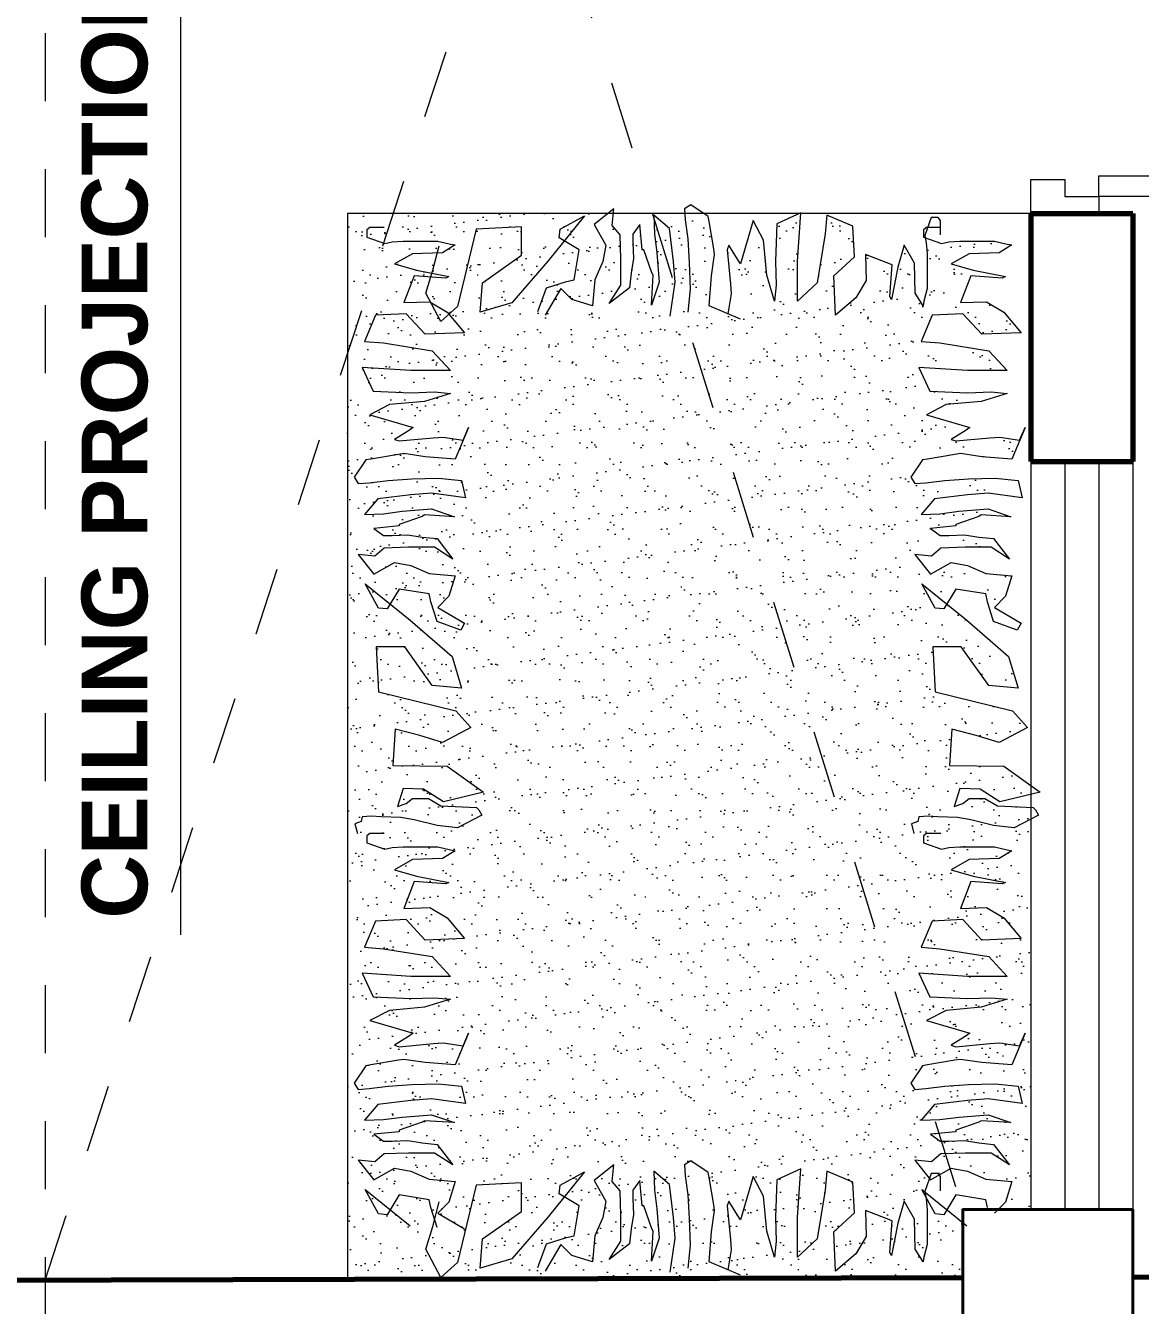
# Model space of a CAD drawing. Header units: millimetres. Extents: x 565 to 912, y 163 to 192.
# Drawn here: x 580.077 to 581.718, y 182.056 to 183.938 of the extents above; entities that cross this region are included whole.
import ezdxf

# ---------------------------------------------------------------- set-up
doc = ezdxf.new("R2010")
doc.units = ezdxf.units.MM
doc.header["$LTSCALE"] = 0.0125
doc.linetypes.add('DASHED2', pattern=[9.525, 6.35, -3.175])
for name, color, linetype, lineweight in [('COLUMNAS', 162, 'Continuous', 40), ('COTAS', 9, 'Continuous', 9), ('EQUIPO', 2, 'Continuous', 15), ('MURO ALTO', 40, 'Continuous', 70), ('PLANTAS', 114, 'Continuous', 5), ('proy', 254, 'Continuous', 0), ('PROYECCCIONES', 9, 'DASHED2', 9)]:
    doc.layers.add(name, color=color, linetype=linetype, lineweight=lineweight)
doc.styles.add('ARIAL', font='arial.ttf')
doc.styles.add('op', font='romab___.ttf')
doc.dimstyles.new('ISO-25', dxfattribs={"dimtxt": 0.12, "dimasz": 0.15, "dimexe": 0.02, "dimexo": 0.1055, "dimgap": 0.05, "dimtad": 2, "dimtih": 1, "dimtoh": 1, "dimzin": 4, "dimdsep": 46, "dimtxsty": 'ARIAL', "dimblk": 'ARCHTICK', "dimcen": 2.5, "dimdle": 0.03, "dimclrd": 1, "dimclre": 2, "dimclrt": 256, "dimadec": 0, "dimazin": 0, "dimtfac": 1, "dimtmove": 0, "dimatfit": 0, "dimldrblk": 'ARCHTICK', "dimfxl": 0, "dimlwd": 13, "dimlwe": 9, "dimarcsym": 0})

# ---------------------------------------------------------------- blocks, each defined once
blk = doc.blocks.new('P1.0m')
at = {"layer": 'EQUIPO'}
blk.add_lwpolyline([(0.025, 0), (0.055, 0), (0.055, 0.9), (0.025, 0.9)], close=True, dxfattribs=at)
for points in [[(0, -0.1), (0.05, -0.1), (0.05, -0.05), (0.025, -0.05), (0.025, 0), (0, 0)], [(1, -0.1), (0.95, -0.1), (0.95, -0.05), (0.975, -0.05), (0.975, 0), (1, 0)]]:
    blk.add_lwpolyline(points, dxfattribs=at)
at = {"layer": 'EQUIPO', "color": 252}
blk.add_arc((0.065, -0.01), 0.9101, 0.6296, 90.6296, dxfattribs=at)
blk = doc.blocks.new('_ARCHTICK')
at = {"color": 0, "linetype": 'ByBlock', "const_width": 0.15}
blk.add_lwpolyline([(-0.5, -0.5), (0.5, 0.5)], dxfattribs=at)
blk = doc.blocks.new('*D84')
at = {"layer": 'COTAS', "color": 1, "lineweight": 13, "transparency": 16777216}
blk.add_line((581.9231, 183.6922), (581.9231, 183.2672), dxfattribs=at)
at = {"layer": 'COTAS', "color": 2, "lineweight": 9, "transparency": 16777216}
for p, q in [((581.8118, 183.6622), (581.9431, 183.6622)), ((581.8118, 183.2972), (581.9431, 183.2972))]:
    blk.add_line(p, q, dxfattribs=at)
at = {"layer": 'Defpoints', "color": 0, "transparency": 16777216}
for p in [(581.7063, 183.6622), (581.7063, 183.2972), (581.9231, 183.2972)]:
    blk.add_point(p, dxfattribs=at)
at = {"layer": 'COTAS', "color": 1, "lineweight": 13, "transparency": 16777216, "xscale": 0.15, "yscale": 0.15, "zscale": 0.15}
for p, rotation in [((581.9231, 183.6622), 90), ((581.9231, 183.2972), 270)]:
    blk.add_blockref('_ARCHTICK', p, dxfattribs=dict(at, rotation=rotation))
at = {"layer": 'COTAS', "transparency": 16777216, "insert": (582.0916, 183.4797), "char_height": 0.12, "attachment_point": 5, "style": 'ARIAL'}
blk.add_mtext('.37', dxfattribs=at)

msp = doc.modelspace()

# ---------------------------------------------------------------- hatches: boundary and pattern name
at = {"layer": 'PLANTAS'}
h = msp.add_hatch(dxfattribs=at)
h.set_pattern_fill('AR-SAND', color=256, scale=0.001, style=0)
h.paths.add_polyline_path([(581.4518, 182.8166), (581.48198, 182.81544), (581.51099, 182.79685), (581.55626, 182.80751), (581.55626, 182.8208), (581.5168, 182.84915), (581.43671, 182.85031), (581.44019, 182.90378), (581.47617, 182.89448), (581.50983, 182.88402), (581.55162, 182.9061), (581.52956, 182.93051), (581.41582, 182.95841), (581.41234, 183.02466), (581.43207, 183.02466), (581.45412, 183.02466), (581.49475, 182.9677), (581.53769, 182.96422), (581.52376, 183.01071), (581.46225, 183.06418), (581.433, 183.08781), (581.42859, 183.08045), (581.41582, 183.08161), (581.39609, 183.11764), (581.433, 183.08781), (581.446, 183.10951), (581.4901, 183.10253), (581.49242, 183.09091), (581.50171, 183.06185), (581.53653, 183.04907), (581.54233, 183.05953), (581.50287, 183.08277), (581.51912, 183.09904), (581.5284, 183.12927), (581.4901, 183.13275), (581.46341, 183.14437), (581.43903, 183.14902), (581.40886, 183.13159), (581.38564, 183.16065), (581.41002, 183.15832), (581.42395, 183.16995), (581.45993, 183.17111), (581.49823, 183.17111), (581.52492, 183.15367), (581.50171, 183.18389), (581.47966, 183.18622), (581.45877, 183.1897), (581.43555, 183.18854), (581.42279, 183.18854), (581.40886, 183.199), (581.446, 183.20249), (581.446, 183.20481), (581.47966, 183.21644), (581.48314, 183.21876), (581.5272, 183.21594), (581.49354, 183.22756), (581.45059, 183.22408), (581.42274, 183.22059), (581.39488, 183.21943), (581.41461, 183.24267), (581.46336, 183.24849), (581.49354, 183.25081), (581.54345, 183.24384), (581.53764, 183.26941), (581.50398, 183.27289), (581.46452, 183.27173), (581.4297, 183.26941), (581.40185, 183.26592), (581.3856, 183.26476), (581.37979, 183.27406), (581.3972, 183.29963), (581.40417, 183.30079), (581.44479, 183.30776), (581.45292, 183.30893), (581.48425, 183.30428), (581.52836, 183.30079), (581.54018, 183.32865), (581.51095, 183.33333), (581.49586, 183.33217), (581.44595, 183.32752), (581.43899, 183.32985), (581.45988, 183.34263), (581.46684, 183.34728), (581.40301, 183.36588), (581.43202, 183.38099), (581.48309, 183.38564), (581.52139, 183.39726), (581.49818, 183.39959), (581.46336, 183.39842), (581.40765, 183.40075), (581.3914, 183.43562), (581.46336, 183.43097), (581.52139, 183.43097), (581.4947, 183.46003), (581.42274, 183.47165), (581.39488, 183.47397), (581.41113, 183.51233), (581.4564, 183.51465), (581.48425, 183.48443), (581.54229, 183.48676), (581.51675, 183.51698), (581.49122, 183.53209), (581.45292, 183.53093), (581.468, 183.57044), (581.51443, 183.56696), (581.51907, 183.56928), (581.47149, 183.57858), (581.43899, 183.58788), (581.46568, 183.60299), (581.50979, 183.60415), (581.52836, 183.61577), (581.52139, 183.61694), (581.50282, 183.62159), (581.49238, 183.62159), (581.47613, 183.62159), (581.45175, 183.62159), (581.43551, 183.62042), (581.42506, 183.6181), (581.40094, 183.6265), (581.40258, 183.61916), (581.40374, 183.60291), (581.40374, 183.57854), (581.40374, 183.56229), (581.40374, 183.55184), (581.39909, 183.53327), (581.39793, 183.52631), (581.38631, 183.54488), (581.38514, 183.58898), (581.37003, 183.61568), (581.36073, 183.58318), (581.35144, 183.53559), (581.34911, 183.54024), (581.3526, 183.58666), (581.31308, 183.60175), (581.31424, 183.56345), (581.29913, 183.53791), (581.26891, 183.51238), (581.26659, 183.57041), (581.29681, 183.59827), (581.29448, 183.64353), (581.25613, 183.65978), (581.2538, 183.63193), (581.24218, 183.55997), (581.21312, 183.53327), (581.21312, 183.5913), (581.2177, 183.66223), (581.21556, 183.66223), (581.1829, 183.64702), (581.18058, 183.5913), (581.18174, 183.55648), (581.17941, 183.53327), (581.16779, 183.57157), (581.16314, 183.62264), (581.14803, 183.65166), (581.12944, 183.58782), (581.12479, 183.59479), (581.112, 183.61568), (581.10968, 183.60871), (581.11433, 183.55881), (581.11549, 183.54372), (581.1108, 183.51448), (581.08294, 183.52631), (581.08643, 183.57041), (581.09108, 183.60175), (581.08992, 183.60987), (581.08294, 183.6505), (581.08178, 183.65746), (581.07477, 183.66223), (581.00148, 183.66223), (581.00274, 183.63193), (581.00623, 183.60407), (581.00972, 183.56113), (580.9981, 183.52747), (581.00092, 183.57153), (580.99859, 183.57501), (580.98697, 183.60867), (580.98464, 183.60867), (580.98116, 183.64581), (580.9707, 183.63188), (580.9707, 183.61911), (580.97186, 183.5959), (580.96837, 183.57501), (580.96605, 183.55296), (580.93583, 183.52974), (580.95326, 183.55644), (580.95326, 183.59474), (580.9521, 183.63072), (580.94048, 183.64465), (580.94215, 183.66223), (580.5509, 183.66223), (580.5509, 182.09469), (581.45626, 182.09715), (581.45626, 182.17815), (581.433, 182.19694), (581.42859, 182.18958), (581.41582, 182.19074), (581.40243, 182.21519), (581.40258, 182.21317), (581.40192, 182.21612), (581.39609, 182.22677), (581.4002, 182.22345), (581.40701, 182.24303), (581.38564, 182.26978), (581.41002, 182.26745), (581.42395, 182.27907), (581.45993, 182.28024), (581.49823, 182.28024), (581.52492, 182.2628), (581.50171, 182.29302), (581.47966, 182.29535), (581.45877, 182.29883), (581.43555, 182.29767), (581.42279, 182.29767), (581.40886, 182.30813), (581.446, 182.31162), (581.446, 182.31394), (581.47966, 182.32557), (581.48314, 182.32789), (581.5272, 182.32507), (581.49354, 182.33669), (581.45059, 182.33321), (581.42274, 182.32972), (581.39488, 182.32856), (581.41461, 182.3518), (581.46336, 182.35761), (581.49354, 182.35994), (581.54345, 182.35296), (581.53764, 182.37854), (581.50398, 182.38202), (581.46452, 182.38086), (581.4297, 182.37854), (581.40185, 182.37505), (581.3856, 182.37389), (581.37979, 182.38318), (581.3972, 182.40876), (581.40417, 182.40992), (581.44479, 182.41689), (581.45292, 182.41805), (581.48425, 182.4134), (581.52836, 182.40992), (581.54018, 182.43778), (581.53996, 182.43781), (581.54809, 182.45641), (581.52836, 182.40992), (581.48425, 182.4134), (581.45292, 182.41805), (581.44479, 182.41689), (581.40417, 182.40992), (581.3972, 182.40876), (581.37979, 182.38318), (581.3856, 182.37389), (581.40185, 182.37505), (581.4297, 182.37854), (581.46452, 182.38086), (581.50398, 182.38202), (581.53764, 182.37854), (581.54345, 182.35296), (581.49354, 182.35994), (581.46336, 182.35761), (581.41461, 182.3518), (581.39488, 182.32856), (581.42274, 182.32972), (581.45059, 182.33321), (581.49354, 182.33669), (581.5272, 182.32507), (581.48314, 182.32789), (581.47966, 182.32557), (581.446, 182.31394), (581.446, 182.31162), (581.40886, 182.30813), (581.42279, 182.29767), (581.43555, 182.29767), (581.45877, 182.29883), (581.47966, 182.29535), (581.50171, 182.29302), (581.52492, 182.2628), (581.49823, 182.28024), (581.45993, 182.28024), (581.42395, 182.27907), (581.41002, 182.26745), (581.38564, 182.26978), (581.40701, 182.24303), (581.40955, 182.25031), (581.42001, 182.25031), (581.42166, 182.24812), (581.43903, 182.25815), (581.46341, 182.2535), (581.4901, 182.24188), (581.5284, 182.23839), (581.51912, 182.20817), (581.50811, 182.19715), (581.55626, 182.19715), (581.55626, 182.78886), (581.50751, 182.79103), (581.48894, 182.80149), (581.46573, 182.80149), (581.45644, 182.79452), (581.44368, 182.78987)])

# ---------------------------------------------------------------- linework, layer by layer
at = {"layer": 'COLUMNAS'}
msp.add_lwpolyline([(581.45626, 181.94715), (581.70626, 181.94715), (581.70626, 182.19715), (581.45626, 182.19715)], close=True, dxfattribs=at)
at = {"layer": 'MURO ALTO'}
for p, q in [((581.55626, 183.66223), (581.70626, 183.66223)), ((581.55626, 183.66223), (581.55626, 183.29715)), ((581.70626, 183.66223), (581.70626, 183.29715)), ((581.55626, 183.29715), (581.70626, 183.29715)), ((581.70626, 182.09783), (586.20626, 182.11006)), ((578.95626, 182.09036), (581.45626, 182.09715))]:
    msp.add_line(p, q, dxfattribs=at)
at = {"layer": 'PLANTAS'}
for p, q in [((580.9428, 183.66902), (580.91374, 183.64581)), ((580.94048, 183.64465), (580.9428, 183.66902)), ((581.05621, 183.67487), (581.04691, 183.66907)), ((581.04691, 183.66907), (581.04807, 183.65282)), ((581.08178, 183.65746), (581.05621, 183.67487)), ((580.8998, 183.65857), (580.84633, 183.59242)), ((580.86376, 183.63884), (580.8998, 183.65857)), ((580.91374, 183.64581), (580.93118, 183.61563)), ((580.98116, 183.64581), (580.9707, 183.63188)), ((580.98464, 183.60867), (580.98116, 183.64581)), ((581.02483, 183.64005), (581.00158, 183.65978)), ((581.00158, 183.65978), (581.00274, 183.63193)), ((581.04807, 183.65282), (581.05156, 183.62496)), ((581.08294, 183.6505), (581.08178, 183.65746)), ((581.08992, 183.60987), (581.08294, 183.6505)), ((581.14803, 183.65166), (581.12944, 183.58782)), ((581.16314, 183.62264), (581.14803, 183.65166)), ((581.1829, 183.64702), (581.18058, 183.5913)), ((581.21777, 183.66326), (581.1829, 183.64702)), ((581.21312, 183.5913), (581.21777, 183.66326)), ((581.25613, 183.65978), (581.2538, 183.63193)), ((581.29448, 183.64353), (581.25613, 183.65978)), ((581.40955, 183.6563), (581.40025, 183.62961)), ((581.42001, 183.6563), (581.40955, 183.6563)), ((581.4235, 183.65166), (581.42001, 183.6563)), ((581.4235, 183.63077), (581.4235, 183.65166)), ((580.74056, 183.63884), (580.71266, 183.5251)), ((580.80681, 183.64233), (580.74056, 183.63884)), ((580.80681, 183.62259), (580.80681, 183.64233)), ((580.8626, 183.62608), (580.86376, 183.63884)), ((580.9521, 183.63072), (580.94048, 183.64465)), ((580.95326, 183.59474), (580.9521, 183.63072)), ((580.9707, 183.63188), (580.9707, 183.61911)), ((581.00274, 183.63193), (581.00623, 183.60407)), ((581.03064, 183.5913), (581.02483, 183.64005)), ((581.2538, 183.63193), (581.24218, 183.55997)), ((581.29681, 183.59827), (581.29448, 183.64353)), ((581.40025, 183.62961), (581.40258, 183.61916)), ((580.67663, 183.57849), (580.68593, 183.61447)), ((580.80681, 183.60054), (580.80681, 183.62259)), ((580.89166, 183.60867), (580.8626, 183.62608)), ((580.88469, 183.56456), (580.89166, 183.60867)), ((580.93118, 183.61563), (580.92653, 183.59126)), ((580.9707, 183.61911), (580.97186, 183.5959)), ((580.98697, 183.60867), (580.98464, 183.60867)), ((580.99859, 183.57501), (580.98697, 183.60867)), ((581.05156, 183.62496), (581.05389, 183.59014)), ((581.09108, 183.60175), (581.08992, 183.60987)), ((581.112, 183.61568), (581.10968, 183.60871)), ((581.10968, 183.60871), (581.11433, 183.55881)), ((581.12479, 183.59479), (581.112, 183.61568)), ((581.16779, 183.57157), (581.16314, 183.62264)), ((581.37003, 183.61568), (581.36073, 183.58318)), ((581.38514, 183.58898), (581.37003, 183.61568)), ((581.40258, 183.61916), (581.40374, 183.60291)), ((580.74986, 183.55992), (580.80681, 183.60054)), ((580.84633, 183.59242), (580.79286, 183.5309)), ((580.92653, 183.59126), (580.91491, 183.56456)), ((580.95326, 183.55644), (580.95326, 183.59474)), ((580.97186, 183.5959), (580.96837, 183.57501)), ((581.00623, 183.60407), (581.00972, 183.56113)), ((581.03296, 183.56113), (581.03064, 183.5913)), ((581.05389, 183.59014), (581.05505, 183.55068)), ((581.08643, 183.57041), (581.09108, 183.60175)), ((581.12944, 183.58782), (581.12479, 183.59479)), ((581.18058, 183.5913), (581.18174, 183.55648)), ((581.21312, 183.53327), (581.21312, 183.5913)), ((581.26659, 183.57041), (581.29681, 183.59827)), ((581.3526, 183.58666), (581.31308, 183.60175)), ((581.31308, 183.60175), (581.31424, 183.56345)), ((581.38631, 183.54488), (581.38514, 183.58898)), ((581.40374, 183.60291), (581.40374, 183.57854)), ((580.66617, 183.54483), (580.67663, 183.57849)), ((580.96837, 183.57501), (580.96605, 183.55296)), ((580.9981, 183.52747), (581.00092, 183.57153)), ((581.00092, 183.57153), (580.99859, 183.57501)), ((581.08294, 183.52631), (581.08643, 183.57041)), ((581.17941, 183.53327), (581.16779, 183.57157)), ((581.26891, 183.51238), (581.26659, 183.57041)), ((581.34911, 183.54024), (581.3526, 183.58666)), ((581.36073, 183.58318), (581.35144, 183.53559)), ((581.40374, 183.57854), (581.40374, 183.56229)), ((580.74637, 183.51698), (580.74986, 183.55992)), ((580.83122, 183.51814), (580.84401, 183.55296)), ((580.86493, 183.5518), (580.84168, 183.51233)), ((580.84401, 183.55296), (580.87306, 183.56224)), ((580.8812, 183.53555), (580.86493, 183.5518)), ((580.87306, 183.56224), (580.88469, 183.56456)), ((580.91491, 183.56456), (580.91142, 183.52626)), ((580.93583, 183.52974), (580.95326, 183.55644)), ((580.96605, 183.55296), (580.93583, 183.52974)), ((581.00972, 183.56113), (580.9981, 183.52747)), ((581.02599, 183.51122), (581.03296, 183.56113)), ((581.11433, 183.55881), (581.11549, 183.54372)), ((581.18174, 183.55648), (581.17941, 183.53327)), ((581.24218, 183.55997), (581.21312, 183.53327)), ((581.31424, 183.56345), (581.29913, 183.53791)), ((581.40374, 183.55184), (581.39909, 183.53327)), ((581.40374, 183.56229), (581.40374, 183.55184)), ((580.68826, 183.50305), (580.66617, 183.54483)), ((580.91142, 183.52626), (580.8812, 183.53555)), ((581.05505, 183.55068), (581.05156, 183.51702)), ((581.11549, 183.54372), (581.11084, 183.5147)), ((581.29913, 183.53791), (581.26891, 183.51238)), ((581.35144, 183.53559), (581.34911, 183.54024)), ((581.39793, 183.52631), (581.38631, 183.54488)), ((581.39909, 183.53327), (581.39793, 183.52631)), ((580.71266, 183.5251), (580.68826, 183.50305)), ((580.79286, 183.5309), (580.74637, 183.51698)), ((581.12944, 183.50658), (581.08294, 183.52631)), ((580.58403, 182.75047), (580.57939, 182.74699)), ((580.57939, 182.74699), (580.57939, 182.73653)), ((580.60493, 182.75047), (580.58403, 182.75047)), ((581.40301, 182.75047), (581.39837, 182.74699)), ((581.39837, 182.74699), (581.39837, 182.73653)), ((581.4239, 182.75047), (581.40301, 182.75047)), ((580.57939, 182.73653), (580.60609, 182.72723)), ((580.60609, 182.72723), (580.61653, 182.72955)), ((580.61653, 182.72955), (580.63278, 182.73071)), ((580.63278, 182.73071), (580.65716, 182.73071)), ((580.65716, 182.73071), (580.6734, 182.73071)), ((580.6734, 182.73071), (580.68385, 182.73071)), ((580.68385, 182.73071), (580.70242, 182.72606)), ((580.70938, 182.7249), (580.69081, 182.71328)), ((580.70242, 182.72606), (580.70938, 182.7249)), ((581.39837, 182.73653), (581.42506, 182.72723)), ((581.42506, 182.72723), (581.43551, 182.72955)), ((581.43551, 182.72955), (581.45175, 182.73071)), ((581.45175, 182.73071), (581.47613, 182.73071)), ((581.47613, 182.73071), (581.49238, 182.73071)), ((581.49238, 182.73071), (581.50282, 182.73071)), ((581.50282, 182.73071), (581.52139, 182.72606)), ((581.52836, 182.7249), (581.50979, 182.71328)), ((581.52139, 182.72606), (581.52836, 182.7249)), ((580.64671, 182.71212), (580.62001, 182.69701)), ((580.69081, 182.71328), (580.64671, 182.71212)), ((581.46568, 182.71212), (581.43899, 182.69701)), ((581.50979, 182.71328), (581.46568, 182.71212)), ((580.62001, 182.69701), (580.65251, 182.68771)), ((580.65251, 182.68771), (580.7001, 182.67841)), ((581.43899, 182.69701), (581.47149, 182.68771)), ((581.47149, 182.68771), (581.51907, 182.67841)), ((580.64903, 182.67957), (580.63394, 182.64005)), ((580.69546, 182.67609), (580.64903, 182.67957)), ((580.7001, 182.67841), (580.69546, 182.67609)), ((581.468, 182.67957), (581.45292, 182.64005)), ((581.51443, 182.67609), (581.468, 182.67957)), ((581.51907, 182.67841), (581.51443, 182.67609)), ((580.63394, 182.64005), (580.67224, 182.64122)), ((580.67224, 182.64122), (580.69778, 182.62611)), ((581.45292, 182.64005), (581.49122, 182.64122)), ((581.49122, 182.64122), (581.51675, 182.62611)), ((580.59216, 182.62146), (580.57591, 182.5831)), ((580.63742, 182.62378), (580.59216, 182.62146)), ((580.66528, 182.59356), (580.63742, 182.62378)), ((580.69778, 182.62611), (580.72331, 182.59589)), ((581.41113, 182.62146), (581.39488, 182.5831)), ((581.4564, 182.62378), (581.41113, 182.62146)), ((581.48425, 182.59356), (581.4564, 182.62378)), ((581.51675, 182.62611), (581.54229, 182.59589)), ((580.72331, 182.59589), (580.66528, 182.59356)), ((581.54229, 182.59589), (581.48425, 182.59356)), ((580.57591, 182.5831), (580.60377, 182.58078)), ((580.60377, 182.58078), (580.67573, 182.56915)), ((581.39488, 182.5831), (581.42274, 182.58078)), ((581.42274, 182.58078), (581.4947, 182.56915)), ((580.67573, 182.56915), (580.70242, 182.5401)), ((581.4947, 182.56915), (581.52139, 182.5401)), ((580.64439, 182.5401), (580.57243, 182.54475)), ((580.57243, 182.54475), (580.58868, 182.50988)), ((580.70242, 182.5401), (580.64439, 182.5401)), ((581.3914, 182.54475), (581.40765, 182.50988)), ((581.46336, 182.5401), (581.3914, 182.54475)), ((581.52139, 182.5401), (581.46336, 182.5401)), ((580.58868, 182.50988), (580.64439, 182.50755)), ((580.64439, 182.50755), (580.67921, 182.50871)), ((580.70242, 182.50639), (580.66412, 182.49477)), ((580.67921, 182.50871), (580.70242, 182.50639)), ((581.40765, 182.50988), (581.46336, 182.50755)), ((581.46336, 182.50755), (581.49818, 182.50871)), ((581.52139, 182.50639), (581.48309, 182.49477)), ((581.49818, 182.50871), (581.52139, 182.50639)), ((580.61305, 182.49012), (580.58403, 182.47501)), ((580.66412, 182.49477), (580.61305, 182.49012)), ((581.43202, 182.49012), (581.40301, 182.47501)), ((581.48309, 182.49477), (581.43202, 182.49012)), ((580.58403, 182.47501), (580.64787, 182.45641)), ((581.40301, 182.47501), (581.46684, 182.45641)), ((580.64091, 182.45176), (580.62001, 182.43898)), ((580.62698, 182.43665), (580.67689, 182.4413)), ((580.64787, 182.45641), (580.64091, 182.45176)), ((580.67689, 182.4413), (580.69197, 182.44246)), ((580.69197, 182.44246), (580.72099, 182.43781)), ((580.72912, 182.45641), (580.70938, 182.40992)), ((580.72099, 182.43781), (580.72912, 182.45641)), ((581.45988, 182.45176), (581.43899, 182.43898)), ((581.44595, 182.43665), (581.49586, 182.4413)), ((581.46684, 182.45641), (581.45988, 182.45176)), ((581.49586, 182.4413), (581.51095, 182.44246)), ((581.51095, 182.44246), (581.53996, 182.43781)), ((581.54809, 182.45641), (581.52836, 182.40992)), ((581.53996, 182.43781), (581.54809, 182.45641)), ((580.62001, 182.43898), (580.62698, 182.43665)), ((581.43899, 182.43898), (581.44595, 182.43665)), ((580.57823, 182.40876), (580.56082, 182.38318)), ((580.5852, 182.40992), (580.57823, 182.40876)), ((580.62582, 182.41689), (580.5852, 182.40992)), ((580.63394, 182.41805), (580.62582, 182.41689)), ((580.66528, 182.4134), (580.63394, 182.41805)), ((580.70938, 182.40992), (580.66528, 182.4134)), ((581.3972, 182.40876), (581.37979, 182.38318)), ((581.40417, 182.40992), (581.3972, 182.40876)), ((581.44479, 182.41689), (581.40417, 182.40992)), ((581.45292, 182.41805), (581.44479, 182.41689)), ((581.48425, 182.4134), (581.45292, 182.41805)), ((581.52836, 182.40992), (581.48425, 182.4134)), ((580.56082, 182.38318), (580.56662, 182.37389)), ((580.56662, 182.37389), (580.58287, 182.37505)), ((580.58287, 182.37505), (580.61073, 182.37854)), ((580.61073, 182.37854), (580.64555, 182.38086)), ((580.64555, 182.38086), (580.68501, 182.38202)), ((580.68501, 182.38202), (580.71867, 182.37854)), ((580.71867, 182.37854), (580.72447, 182.35296)), ((581.37979, 182.38318), (581.3856, 182.37389)), ((581.3856, 182.37389), (581.40185, 182.37505)), ((581.40185, 182.37505), (581.4297, 182.37854)), ((581.4297, 182.37854), (581.46452, 182.38086)), ((581.46452, 182.38086), (581.50398, 182.38202)), ((581.50398, 182.38202), (581.53764, 182.37854)), ((581.53764, 182.37854), (581.54345, 182.35296)), ((580.59564, 182.3518), (580.57591, 182.32856)), ((580.64439, 182.35761), (580.59564, 182.3518)), ((580.67456, 182.35994), (580.64439, 182.35761)), ((580.72447, 182.35296), (580.67456, 182.35994)), ((581.41461, 182.3518), (581.39488, 182.32856)), ((581.46336, 182.35761), (581.41461, 182.3518)), ((581.49354, 182.35994), (581.46336, 182.35761)), ((581.54345, 182.35296), (581.49354, 182.35994)), ((580.57591, 182.32856), (580.60377, 182.32972)), ((580.60377, 182.32972), (580.63162, 182.33321)), ((580.63162, 182.33321), (580.67456, 182.33669)), ((580.66417, 182.32789), (580.66068, 182.32557)), ((580.70822, 182.32507), (580.66417, 182.32789)), ((580.67456, 182.33669), (580.70822, 182.32507)), ((581.39488, 182.32856), (581.42274, 182.32972)), ((581.42274, 182.32972), (581.45059, 182.33321)), ((581.45059, 182.33321), (581.49354, 182.33669)), ((581.48314, 182.32789), (581.47966, 182.32557)), ((581.5272, 182.32507), (581.48314, 182.32789)), ((581.49354, 182.33669), (581.5272, 182.32507)), ((580.62702, 182.31162), (580.58988, 182.30813)), ((580.66068, 182.32557), (580.62702, 182.31394)), ((580.62702, 182.31394), (580.62702, 182.31162)), ((581.446, 182.31162), (581.40886, 182.30813)), ((581.47966, 182.32557), (581.446, 182.31394)), ((581.446, 182.31394), (581.446, 182.31162)), ((580.58988, 182.30813), (580.60381, 182.29767)), ((580.60381, 182.29767), (580.61658, 182.29767)), ((580.61658, 182.29767), (580.63979, 182.29883)), ((580.63979, 182.29883), (580.66068, 182.29535)), ((580.66068, 182.29535), (580.68274, 182.29302)), ((580.68274, 182.29302), (580.70595, 182.2628)), ((581.40886, 182.30813), (581.42279, 182.29767)), ((581.42279, 182.29767), (581.43555, 182.29767)), ((581.43555, 182.29767), (581.45877, 182.29883)), ((581.45877, 182.29883), (581.47966, 182.29535)), ((581.47966, 182.29535), (581.50171, 182.29302)), ((581.50171, 182.29302), (581.52492, 182.2628)), ((580.60497, 182.27907), (580.59104, 182.26745)), ((580.64095, 182.28024), (580.60497, 182.27907)), ((580.67925, 182.28024), (580.64095, 182.28024)), ((580.70595, 182.2628), (580.67925, 182.28024)), ((581.42395, 182.27907), (581.41002, 182.26745)), ((581.45993, 182.28024), (581.42395, 182.27907)), ((581.49823, 182.28024), (581.45993, 182.28024)), ((581.52492, 182.2628), (581.49823, 182.28024)), ((580.59104, 182.26745), (580.56667, 182.26978)), ((580.56667, 182.26978), (580.58988, 182.24072)), ((580.58988, 182.24072), (580.62006, 182.25815)), ((580.62006, 182.25815), (580.64443, 182.2535)), ((580.64443, 182.2535), (580.67113, 182.24188)), ((580.8998, 182.25259), (580.84633, 182.18643)), ((580.86376, 182.23286), (580.8998, 182.25259)), ((580.9428, 182.26303), (580.91374, 182.23982)), ((580.94048, 182.23866), (580.9428, 182.26303)), ((581.02483, 182.23406), (581.00158, 182.25379)), ((581.00158, 182.25379), (581.00274, 182.22594)), ((581.05621, 182.26888), (581.04691, 182.26308)), ((581.04691, 182.26308), (581.04807, 182.24683)), ((581.08178, 182.25147), (581.05621, 182.26888)), ((581.21777, 182.25728), (581.1829, 182.24103)), ((581.21312, 182.18532), (581.21777, 182.25728)), ((581.25613, 182.25379), (581.2538, 182.22594)), ((581.29448, 182.23754), (581.25613, 182.25379)), ((581.38564, 182.26978), (581.40886, 182.24072)), ((581.41002, 182.26745), (581.38564, 182.26978)), ((581.40886, 182.24072), (581.43903, 182.25815)), ((581.43903, 182.25815), (581.46341, 182.2535)), ((581.46341, 182.2535), (581.4901, 182.24188)), ((580.67113, 182.24188), (580.70943, 182.23839)), ((580.70943, 182.23839), (580.70015, 182.20817)), ((580.80681, 182.23634), (580.74056, 182.23286)), ((580.80681, 182.21661), (580.80681, 182.23634)), ((580.91374, 182.23982), (580.93118, 182.20964)), ((580.9521, 182.22473), (580.94048, 182.23866)), ((580.98116, 182.23982), (580.9707, 182.22589)), ((580.98464, 182.20268), (580.98116, 182.23982)), ((581.03064, 182.18532), (581.02483, 182.23406)), ((581.04807, 182.24683), (581.05156, 182.21897)), ((581.08294, 182.24451), (581.08178, 182.25147)), ((581.08992, 182.20389), (581.08294, 182.24451)), ((581.14803, 182.24567), (581.12944, 182.18183)), ((581.16314, 182.21665), (581.14803, 182.24567)), ((581.1829, 182.24103), (581.18058, 182.18532)), ((581.29681, 182.19228), (581.29448, 182.23754)), ((581.40955, 182.25031), (581.40025, 182.22362)), ((581.42001, 182.25031), (581.40955, 182.25031)), ((581.4235, 182.24567), (581.42001, 182.25031)), ((581.4235, 182.22478), (581.4235, 182.24567)), ((581.4901, 182.24188), (581.5284, 182.23839)), ((581.5284, 182.23839), (581.51912, 182.20817)), ((580.59685, 182.19074), (580.57712, 182.22677)), ((580.57712, 182.22677), (580.64327, 182.1733)), ((580.62702, 182.21863), (580.60962, 182.18958)), ((580.67113, 182.21166), (580.62702, 182.21863)), ((580.74056, 182.23286), (580.71266, 182.11911)), ((580.80681, 182.19455), (580.80681, 182.21661)), ((580.8626, 182.22009), (580.86376, 182.23286)), ((580.89166, 182.20268), (580.8626, 182.22009)), ((580.95326, 182.18875), (580.9521, 182.22473)), ((580.9707, 182.22589), (580.9707, 182.21312)), ((581.00274, 182.22594), (581.00623, 182.19808)), ((581.05156, 182.21897), (581.05389, 182.18416)), ((581.16779, 182.16558), (581.16314, 182.21665)), ((581.2538, 182.22594), (581.24218, 182.15398)), ((581.39609, 182.22677), (581.46225, 182.1733)), ((581.41582, 182.19074), (581.39609, 182.22677)), ((581.40025, 182.22362), (581.40258, 182.21317)), ((581.446, 182.21863), (581.42859, 182.18958)), ((581.4901, 182.21166), (581.446, 182.21863)), ((580.67345, 182.20004), (580.67113, 182.21166)), ((580.68274, 182.17098), (580.67345, 182.20004)), ((580.67663, 182.1725), (580.68593, 182.20848)), ((580.70015, 182.20817), (580.6839, 182.1919)), ((580.88469, 182.15857), (580.89166, 182.20268)), ((580.93118, 182.20964), (580.92653, 182.18527)), ((580.9707, 182.21312), (580.97186, 182.18991)), ((580.98697, 182.20268), (580.98464, 182.20268)), ((580.99859, 182.16902), (580.98697, 182.20268)), ((581.00623, 182.19808), (581.00972, 182.15514)), ((581.09108, 182.19576), (581.08992, 182.20389)), ((581.112, 182.20969), (581.10968, 182.20273)), ((581.10968, 182.20273), (581.11433, 182.15282)), ((581.12479, 182.1888), (581.112, 182.20969)), ((581.37003, 182.20969), (581.36073, 182.17719)), ((581.38514, 182.18299), (581.37003, 182.20969)), ((581.40258, 182.21317), (581.40374, 182.19692)), ((581.40374, 182.19692), (581.40374, 182.17255)), ((581.49242, 182.20004), (581.4901, 182.21166)), ((581.51912, 182.20817), (581.50287, 182.1919)), ((580.60962, 182.18958), (580.59685, 182.19074)), ((580.6839, 182.1919), (580.72336, 182.16865)), ((580.74986, 182.15393), (580.80681, 182.19455)), ((580.84633, 182.18643), (580.79286, 182.12492)), ((580.92653, 182.18527), (580.91491, 182.15857)), ((580.95326, 182.15045), (580.95326, 182.18875)), ((580.97186, 182.18991), (580.96837, 182.16902)), ((581.03296, 182.15514), (581.03064, 182.18532)), ((581.05389, 182.18416), (581.05505, 182.14469)), ((581.08643, 182.16442), (581.09108, 182.19576)), ((581.12944, 182.18183), (581.12479, 182.1888)), ((581.18058, 182.18532), (581.18174, 182.1505)), ((581.21312, 182.12728), (581.21312, 182.18532)), ((581.26659, 182.16442), (581.29681, 182.19228)), ((581.3526, 182.18067), (581.31308, 182.19576)), ((581.31308, 182.19576), (581.31424, 182.15746)), ((581.34911, 182.13425), (581.3526, 182.18067)), ((581.36073, 182.17719), (581.35144, 182.1296)), ((581.38631, 182.13889), (581.38514, 182.18299)), ((581.42859, 182.18958), (581.41582, 182.19074)), ((580.66617, 182.13884), (580.67663, 182.1725)), ((580.87306, 182.15625), (580.88469, 182.15857)), ((580.91491, 182.15857), (580.91142, 182.12027)), ((580.96837, 182.16902), (580.96605, 182.14697)), ((580.9981, 182.12148), (581.00092, 182.16554)), ((581.00092, 182.16554), (580.99859, 182.16902)), ((581.08294, 182.12032), (581.08643, 182.16442)), ((581.17941, 182.12728), (581.16779, 182.16558)), ((581.26891, 182.10639), (581.26659, 182.16442)), ((581.40374, 182.17255), (581.40374, 182.1563)), ((580.74637, 182.11099), (580.74986, 182.15393)), ((580.83122, 182.11215), (580.84401, 182.14697)), ((580.86493, 182.14581), (580.84168, 182.10635)), ((580.84401, 182.14697), (580.87306, 182.15625)), ((580.8812, 182.12956), (580.86493, 182.14581)), ((580.93583, 182.12376), (580.95326, 182.15045)), ((580.96605, 182.14697), (580.93583, 182.12376)), ((581.00972, 182.15514), (580.9981, 182.12148)), ((581.02599, 182.10523), (581.03296, 182.15514)), ((581.05505, 182.14469), (581.05156, 182.11103)), ((581.11433, 182.15282), (581.11549, 182.13773)), ((581.18174, 182.1505), (581.17941, 182.12728)), ((581.24218, 182.15398), (581.21312, 182.12728)), ((581.31424, 182.15746), (581.29913, 182.13193)), ((581.40374, 182.14585), (581.39909, 182.12728)), ((581.40374, 182.1563), (581.40374, 182.14585)), ((580.68826, 182.09706), (580.66617, 182.13884)), ((580.79286, 182.12492), (580.74637, 182.11099)), ((580.91142, 182.12027), (580.8812, 182.12956)), ((581.11549, 182.13773), (581.11084, 182.10871)), ((581.29913, 182.13193), (581.26891, 182.10639)), ((581.35144, 182.1296), (581.34911, 182.13425)), ((581.39793, 182.12032), (581.38631, 182.13889)), ((581.39909, 182.12728), (581.39793, 182.12032)), ((580.71266, 182.11911), (580.68826, 182.09706)), ((581.12944, 182.10059), (581.08294, 182.12032))]:
    msp.add_line(p, q, dxfattribs=at)
for points in [[(580.60493, 183.64135), (580.58403, 183.64135), (580.57939, 183.63786), (580.57939, 183.6274), (580.60609, 183.6181), (580.61653, 183.62042), (580.63278, 183.62159), (580.65716, 183.62159), (580.6734, 183.62159), (580.68385, 183.62159), (580.70242, 183.61694), (580.70938, 183.61577), (580.69081, 183.60415), (580.64671, 183.60299), (580.62001, 183.58788), (580.65251, 183.57858), (580.7001, 183.56928), (580.69546, 183.56696), (580.64903, 183.57044), (580.63394, 183.53093), (580.67224, 183.53209), (580.69778, 183.51698), (580.72331, 183.48676), (580.66528, 183.48443), (580.63742, 183.51465), (580.59216, 183.51233), (580.57591, 183.47397), (580.60377, 183.47165), (580.67573, 183.46003), (580.70242, 183.43097), (580.64439, 183.43097), (580.57243, 183.43562), (580.58868, 183.40075), (580.64439, 183.39842), (580.67921, 183.39959), (580.70242, 183.39726), (580.66412, 183.38564), (580.61305, 183.38099), (580.58403, 183.36588), (580.64787, 183.34728), (580.64091, 183.34263), (580.62001, 183.32985), (580.62698, 183.32752), (580.67689, 183.33217), (580.69197, 183.33333), (580.72099, 183.32869), (580.72912, 183.34728), (580.70938, 183.30079), (580.66528, 183.30428), (580.63394, 183.30893), (580.62582, 183.30776), (580.5852, 183.30079), (580.57823, 183.29963), (580.56082, 183.27406), (580.56662, 183.26476), (580.58287, 183.26592), (580.61073, 183.26941), (580.64555, 183.27173), (580.68501, 183.27289), (580.71867, 183.26941), (580.72447, 183.24384), (580.67456, 183.25081), (580.64439, 183.24849), (580.59564, 183.24267), (580.57591, 183.21943), (580.60377, 183.22059), (580.63162, 183.22408), (580.67456, 183.22756), (580.70822, 183.21594), (580.66417, 183.21876), (580.66068, 183.21644), (580.62702, 183.20481), (580.62702, 183.20249), (580.58988, 183.199), (580.60381, 183.18854), (580.61658, 183.18854), (580.63979, 183.1897), (580.66068, 183.18622), (580.68274, 183.18389), (580.70595, 183.15367), (580.67925, 183.17111), (580.64095, 183.17111), (580.60497, 183.16995), (580.59104, 183.15832), (580.56667, 183.16065), (580.58988, 183.13159), (580.62006, 183.14902), (580.64443, 183.14437), (580.67113, 183.13275), (580.70943, 183.12927), (580.70015, 183.09904), (580.6839, 183.08277), (580.72336, 183.05953), (580.71756, 183.04907), (580.68274, 183.06185), (580.67345, 183.09091), (580.67113, 183.10253), (580.62702, 183.10951), (580.60962, 183.08045), (580.59685, 183.08161), (580.57712, 183.11764), (580.64327, 183.06418), (580.70479, 183.01071), (580.71872, 182.96422), (580.67577, 182.9677), (580.63515, 183.02466), (580.6131, 183.02466), (580.59337, 183.02466), (580.59685, 182.95841), (580.71059, 182.93051), (580.73264, 182.9061), (580.69086, 182.88402), (580.6572, 182.89448), (580.62122, 182.90378), (580.61774, 182.85031), (580.69782, 182.84915), (580.75121, 182.81079), (580.69202, 182.79685), (580.663, 182.81544), (580.63283, 182.8166), (580.6247, 182.78987), (580.63747, 182.79452), (580.64676, 182.80149), (580.66997, 182.80149), (580.68854, 182.79103), (580.74077, 182.78871), (580.74425, 182.78522), (580.74889, 182.77709), (580.71291, 182.75849), (580.68274, 182.76198), (580.64908, 182.77011), (580.62935, 182.7736), (580.60033, 182.77476), (580.5864, 182.77592), (580.57247, 182.77476), (580.57131, 182.76779), (580.56203, 182.7643), (580.56551, 182.75035)], [(581.4239, 183.64135), (581.40301, 183.64135), (581.39837, 183.63786), (581.39837, 183.6274), (581.42506, 183.6181), (581.43551, 183.62042), (581.45175, 183.62159), (581.47613, 183.62159), (581.49238, 183.62159), (581.50282, 183.62159), (581.52139, 183.61694), (581.52836, 183.61577), (581.50979, 183.60415), (581.46568, 183.60299), (581.43899, 183.58788), (581.47149, 183.57858), (581.51907, 183.56928), (581.51443, 183.56696), (581.468, 183.57044), (581.45292, 183.53093), (581.49122, 183.53209), (581.51675, 183.51698), (581.54229, 183.48676), (581.48425, 183.48443), (581.4564, 183.51465), (581.41113, 183.51233), (581.39488, 183.47397), (581.42274, 183.47165), (581.4947, 183.46003), (581.52139, 183.43097), (581.46336, 183.43097), (581.3914, 183.43562), (581.40765, 183.40075), (581.46336, 183.39842), (581.49818, 183.39959), (581.52139, 183.39726), (581.48309, 183.38564), (581.43202, 183.38099), (581.40301, 183.36588), (581.46684, 183.34728), (581.45988, 183.34263), (581.43899, 183.32985), (581.44595, 183.32752), (581.49586, 183.33217), (581.51095, 183.33333), (581.53996, 183.32869), (581.54809, 183.34728), (581.52836, 183.30079), (581.48425, 183.30428), (581.45292, 183.30893), (581.44479, 183.30776), (581.40417, 183.30079), (581.3972, 183.29963), (581.37979, 183.27406), (581.3856, 183.26476), (581.40185, 183.26592), (581.4297, 183.26941), (581.46452, 183.27173), (581.50398, 183.27289), (581.53764, 183.26941), (581.54345, 183.24384), (581.49354, 183.25081), (581.46336, 183.24849), (581.41461, 183.24267), (581.39488, 183.21943), (581.42274, 183.22059), (581.45059, 183.22408), (581.49354, 183.22756), (581.5272, 183.21594), (581.48314, 183.21876), (581.47966, 183.21644), (581.446, 183.20481), (581.446, 183.20249), (581.40886, 183.199), (581.42279, 183.18854), (581.43555, 183.18854), (581.45877, 183.1897), (581.47966, 183.18622), (581.50171, 183.18389), (581.52492, 183.15367), (581.49823, 183.17111), (581.45993, 183.17111), (581.42395, 183.16995), (581.41002, 183.15832), (581.38564, 183.16065), (581.40886, 183.13159), (581.43903, 183.14902), (581.46341, 183.14437), (581.4901, 183.13275), (581.5284, 183.12927), (581.51912, 183.09904), (581.50287, 183.08277), (581.54233, 183.05953), (581.53653, 183.04907), (581.50171, 183.06185), (581.49242, 183.09091), (581.4901, 183.10253), (581.446, 183.10951), (581.42859, 183.08045), (581.41582, 183.08161), (581.39609, 183.11764), (581.46225, 183.06418), (581.52376, 183.01071), (581.53769, 182.96422), (581.49475, 182.9677), (581.45412, 183.02466), (581.43207, 183.02466), (581.41234, 183.02466), (581.41582, 182.95841), (581.52956, 182.93051), (581.55162, 182.9061), (581.50983, 182.88402), (581.47617, 182.89448), (581.44019, 182.90378), (581.43671, 182.85031), (581.5168, 182.84915), (581.57019, 182.81079), (581.51099, 182.79685), (581.48198, 182.81544), (581.4518, 182.8166), (581.44368, 182.78987), (581.45644, 182.79452), (581.46573, 182.80149), (581.48894, 182.80149), (581.50751, 182.79103), (581.55974, 182.78871), (581.56322, 182.78522), (581.56787, 182.77709), (581.53189, 182.75849), (581.50171, 182.76198), (581.46805, 182.77011), (581.44832, 182.7736), (581.4193, 182.77476), (581.40538, 182.77592), (581.39145, 182.77476), (581.39029, 182.76779), (581.381, 182.7643), (581.38448, 182.75035)]]:
    msp.add_lwpolyline(points, dxfattribs=at)
at = {"layer": 'proy'}
for p, q in [((580.30594, 182.60097), (580.30594, 184.39932)), ((581.55626, 183.66223), (580.5509, 183.66223)), ((580.5509, 183.66223), (580.5509, 182.09469)), ((581.55626, 183.29715), (581.55626, 182.19715)), ((581.60626, 183.29715), (581.60626, 182.19715)), ((581.65626, 183.29715), (581.65626, 182.19715)), ((581.70626, 183.29715), (581.70626, 182.19715))]:
    msp.add_line(p, q, dxfattribs=at)
at = {"layer": 'PROYECCCIONES'}
for p, q in [((580.10626, 182.09348), (581.55517, 186.53056)), ((580.10626, 186.52732), (580.10626, 181.94348)), ((580.10626, 186.52732), (581.45626, 182.19715))]:
    msp.add_line(p, q, dxfattribs=at)

# ---------------------------------------------------------------- block references
at = {"layer": 'proy', "xscale": -1, "rotation": 270}
msp.add_blockref('P1.0m', (581.65626, 183.66223), dxfattribs=at)

# ---------------------------------------------------------------- texts
at = {"layer": 'proy', "style": 'op'}
msp.add_text('CEILING PROJECTION', height=0.0967298, rotation=90, dxfattribs=at).set_placement((580.25647, 182.62513))

# ---------------------------------------------------------------- dimensions: what is measured, and where the dimension line sits
at = {"layer": 'COTAS'}
dim = msp.add_linear_dim(base=(581.92313, 183.29715), p1=(581.70626, 183.66223), p2=(581.70626, 183.29715), angle=90, dimstyle='ISO-25', dxfattribs=at)
dim.commit()
dim.dimension.update_dxf_attribs({"geometry": '*D84', "text_midpoint": (582.09158, 183.47969)})

doc.saveas('drawing.dxf')
